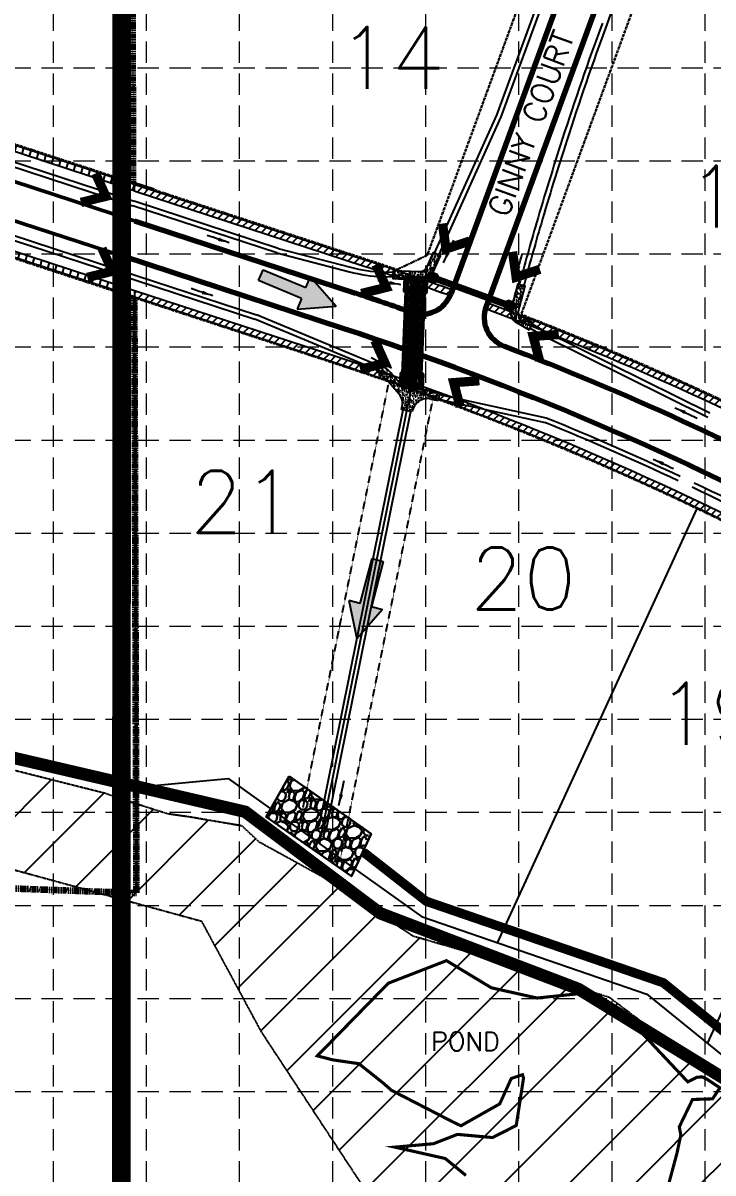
# Model space of a CAD drawing. Header units: inches. Extents: x 8856 to 12702, y 4190 to 6596.
# Drawn here: x 11300 to 11745, y 5040 to 5782 of the extents above; entities that cross this region are included whole.
import ezdxf
from ezdxf.enums import TextEntityAlignment as Align

# ---------------------------------------------------------------- set-up
doc = ezdxf.new("R2010")
doc.units = ezdxf.units.IN
doc.header["$MEASUREMENT"] = 0
for name, pattern in [('ACAD_ISO14W100', [24, 12, -3, 0, -3, 0, -3, 0, -3]), ('CENTER2', [1.125, 0.75, -0.125, 0.125, -0.125]), ('HIDDEN', [0.375, 0.25, -0.125]), ('HIDDEN2', [0.1875, 0.125, -0.0625]), ('PHANTOM2', [1.25, 0.625, -0.125, 0.125, -0.125, 0.125, -0.125])]:
    doc.linetypes.add(name, pattern=pattern)
for name, color, linetype, lineweight in [('BOUNDARY', 150, 'PHANTOM2', 90), ('P-BNDRY', 5, 'PHANTOM2', 50), ('P-CHANNEL-CL', 7, 'CENTER2', 50), ('P-EP', 7, 'Continuous', 50), ('P-EP-TEMP', 7, 'Continuous', 50), ('P-PAV', 7, 'Continuous', 70), ('P-ROCK-RIPRAP', 7, 'Continuous', 30), ('P-ROW', 150, 'PHANTOM2', 30), ('P-ST-NAMES', 7, 'Continuous', 60), ('P-STM', 7, 'Continuous', 60)]:
    doc.layers.add(name, color=color, linetype=linetype, lineweight=lineweight)
for name, color, linetype in [('E-POND', 4, 'Continuous'), ('GRID', 254, 'HIDDEN'), ('LIMITS OF DISTURBANCE', 1, 'HIDDEN'), ('P-CONC-RIRRAP', 2, 'Continuous'), ('P-DE', 7, 'HIDDEN2'), ('P-DITCH-BOT', 7, 'Continuous'), ('P-DITCH-BOTOM', 2, 'Continuous'), ('P-DITCH-FLO-ARO', 7, 'ACAD_ISO14W100'), ('P-FLD-PLN-LN', 1, 'HIDDEN'), ('P-LOT-IDEN', 2, 'Continuous'), ('P-LOT-LN', 7, 'Continuous'), ('P-SDWLK', 7, 'Continuous'), ('P-STM-CL', 7, 'CENTER2'), ('P-SW-CONC', 7, 'Continuous'), ('PHASE LINE', 7, 'Continuous'), ('SILT FENCE', 200, 'Continuous')]:
    doc.layers.add(name, color=color, linetype=linetype)
doc.styles.add('L100', font='simplex', dxfattribs={"height": 10})
doc.styles.add('L140', font='simplex', dxfattribs={"height": 14})
doc.styles.add('L60', font='simplex', dxfattribs={"height": 6})
doc.styles.add('L80', font='simplex', dxfattribs={"height": 8})
doc.styles.get("Standard").update_dxf_attribs({"font": 'ARIALBD.TTF'})
doc.dimstyles.get("Standard").update_dxf_attribs({"dimtxt": 0.18, "dimasz": 0.18, "dimexe": 0.18, "dimexo": 0.0625, "dimgap": 0.09, "dimtad": 0, "dimtih": 1, "dimtoh": 1, "dimdec": 4, "dimzin": 0, "dimdsep": 46, "dimtxsty": 'Standard', "dimcen": 0.09, "dimadec": 0, "dimazin": 0, "dimtfac": 1, "dimtdec": 4, "dimtofl": 0, "dimtmove": 0, "dimatfit": 3, "dimfxl": 0, "dimtolj": 1, "dimtzin": 0, "dimarcsym": 0})
pattern_1 = [(74.99999999999999, (0, 0), (-4.829629131445341, 1.294095225512605), [])]
pattern_2 = [(45, (0, 0), (-2.651650429449553, 2.651650429449553), [])]
pattern_3 = [(49.99999999999999, (0, 0), (3.586300913003767, -0.3137606749129755), [0.375, -4.125]), (355, (0, 0), (-0.693756668065, 3.760960668500059), [0.3, -3.3]), (100.4514, (0.2988583999995171, -0.02614670000002661), (2.892546908570108, 3.447197710304768), [0.31870095, -3.50571056]), (46.18420000000001, (0, 1), (5.336205243128222, -0.8275950716450904), [0.5625, -6.1875]), (96.6356, (0.444683724999777, 0.9310334649999277), (4.673313527743517, 4.870589354502209), [0.4780514399999999, -5.258564999999999]), (351.1842, (0, 1), (4.673309725668136, 4.870593004626623), [0.45, -4.95]), (21, (0.5, 0.75), (2.984535260592308, -2.013094453326694), [0.375, -4.125]), (326.0000000000001, (0.5, 0.75), (1.216576659607909, 3.625750225234265), [0.3, -3.3]), (71.4514, (0.7487111650007137, 0.5822419699998136), (4.20111314290745, 1.612652483549762), [0.31870095, -3.50571056]), (37.50000000000001, (0, 0), (0.06079927658645334, 1.664469269156557), [0, -3.26, 0, -3.35, 0, -3.3125]), (7.499999999999999, (0, 0), (1.315347687210743, 1.972058559411801), [0, -1.91, 0, -3.185, 0, -1.2625]), (327.5, (-1.114999999999782, 0), (2.669112180862045, -0.112774358671899), [0, -1.25, 0, -3.9, 0, -5.175]), (317.5, (-1.614999999999782, 0), (2.915930846711931, 0.5005249116615882), [0, -1.625, 0, -2.59, 0, -3.675])]

# ---------------------------------------------------------------- blocks, each defined once
blk = doc.blocks.new('A$C31D03AC2')
at = {"layer": 'P-ROCK-RIPRAP'}
h = blk.add_hatch(dxfattribs=at)
h.set_pattern_fill('GRAVEL', color=1, scale=15, angle=-8.125065180918824, style=0)
h.set_pattern_definition([(219.8877348190812, (-11124.7978900773, -4545.732521714041), (-137.8755410879199, -116.6847643824726), [2.01804, -199.78632]), (176.8446348190811, (-11126.34634015929, -4547.026663261001), (180.3131581730319, -10.59088079589457), [3.46302, -342.838875]), (124.3853348190812, (-11129.80410909061, -4546.836048419991), (125.1739687593332, -184.543975012182), [2.44182, -241.74048]), (259.1486348190812, (-11136.12539005485, -4549.72159983543), (57.2496675425588, 294.8685748414173), [3.15357, -312.20337]), (284.7086348190812, (-11136.71908746397, -4552.818779744057), (-48.80712059231484, 188.7931881460392), [3.092324999999999, -306.1405949999999]), (349.1486348190812, (-11135.93393597993, -4555.80977241324), (-294.8685748414173, 57.24966754255883), [3.15357, -312.20337]), (29.56913481908119, (-11132.8367560713, -4556.40346982236), (-214.2428123123346, -120.9339372038393), [4.170434999999999, -412.8727349999999]), (64.13023481908118, (-11129.20947919936, -4554.345470188173), (150.5864806664013, 311.847251763306), [3.93732, -389.794815]), (113.3045348190811, (-11127.49152117675, -4550.802714166014), (-91.23537036215626, 210.0026376058582), [3.16425, -313.261095]), (167.1113348190812, (-11128.74335567471, -4547.896615339459), (161.2237344263291, -38.16946857927616), [3.612479999999997, -177.0114449999998]), (214.2723348190812, (-11132.26481830006, -4547.090823196088), (-201.5134019647262, -137.9034057969356), [4.67172, -462.500625]), (130.6890348190811, (-11121.44565564793, -4551.968908835652), (-91.2259621995145, 103.9366434383936), [1.594515, -157.85766]), (163.3441348190812, (-11122.48520891522, -4550.759847627744), (188.8025030117496, -57.25916469629428), [3.033554999999997, -300.3226649999996]), (216.8749348190811, (-11125.3914942382, -4549.890361790348), (-2.120015516422902, -14.84943343909714), [2.121315, -19.09188]), (195.0735348190811, (-11126.17655247403, -4547.960029288846), (78.48717275069882, 19.09880363639721), [1.14237, -113.094225]), (283.6763348190811, (-11127.27961293892, -4548.257111113939), (-8.489382354996234, 46.66830525657139), [1.615545, -79.16193]), (22.83873481908119, (-11126.8976372712, -4549.826854592749), (48.78829214989347, 23.33885417869453), [2.623934999999996, -84.84034499999987]), (153.4400348190812, (-11124.47942160718, -4548.808408225851), (27.57885266617621, -19.08943577484274), [1.897365, -45.536805]), (8.26443481908119, (-11135.89228166842, -4547.027502494914), (154.8543502105967, 23.34802501230025), [2.658, -263.142675]), (62.22113481908118, (-11133.26187802193, -4546.645433578982), (-82.71781279378135, -154.8636996301554), [2.229915, -220.76112]), (285.0735348190811, (-11124.0554186351, -4545.838522457059), (-19.09880363639721, 78.48717275069882), [2.284725, -111.95187]), (335.4854348190811, (-11123.46125498491, -4548.044643386837), (-142.134291958866, 65.7483315413628), [2.657999999999997, -263.1426749999997]), (331.3189348190812, (-11137.20669088186, -4556.234148378167), (-70.00715037705884, 40.29887644945103), [2.5632, -125.59686]), (286.6500348190812, (-11134.95798315845, -4557.464316486466), (-50.92685751593508, 173.9438258388991), [2.147669999999997, -212.6196449999998]), (58.67633481908118, (-11126.02693920704, -4560.709151449621), (40.29895109828285, 70.00710768999036), [2.284725, -111.95187]), (9.22893481908118, (-11124.83917139595, -4558.757432303089), (-201.5226527401287, -31.83743627197564), [2.514465, -248.9313599999999]), (61.31893481908119, (-11133.30315934058, -4559.670344168031), (-40.29887644945107, -70.00715037705882), [1.2816, -126.87846]), (93.18483481908109, (-11126.91790493768, -4560.581950557997), (-6.369332646622295, 61.51773638656169), [0.7648499999999996, -75.72043499999994]), (157.8387348190812, (-11126.9603984831, -4559.818278967196), (42.4282838975431, -21.20944573554691), [3.092324999999999, -58.75424999999998]), (177.8839348190812, (-11129.82428350887, -4558.65180455292), (150.6142981541042, -6.350729366830224), [2.86575, -283.708845]), (295.5650348190812, (-11127.08843860864, -4551.163303188705), (-10.60941987738518, 31.81886881062979), [2.163329999999999, -51.91993499999999]), (345.0321348190811, (-11126.15488608437, -4553.114835838811), (248.2002342484944, -65.7392277339045), [3.77691, -373.9134449999999]), (52.82033481908118, (-11122.50612931919, -4554.090322419226), (-74.23782061772063, -95.4659481191298), [1.54434, -152.89011]), (81.87493481908118, (-11121.57285653956, -4552.859874566289), (-12.72941398357042, 16.96944370434346), [0.8999999999999999, -14.1]), (112.1313348190811, (-11130.05767163994, -4558.163921390395), (44.557530218614, -112.4260869772305), [2.08386, -206.3028]), (39.88773481908117, (-11130.84272987577, -4556.233588888892), (137.8755410879199, 116.6847643824726), [4.03608, -197.76828]), (351.8749348190811, (-11127.74582971178, -4553.64530579497), (16.96944370434346, 12.72941398357042), [3.9, -11.1]), (317.1797348190811, (-11123.88497821235, -4554.19650965867), (-133.6540809136393, 125.1462661880923), [2.37171, -234.79911]), (245.9295348190812, (-11122.14535380007, -4555.808560186478), (-23.32948691012196, -57.27770263084665), [2.184029999999999, -107.01762]), (199.5209348190811, (-11123.03613303429, -4557.802679630216), (-303.339250730092, -108.2141295172239), [3.555975, -352.0421099999999]), (167.3010348190812, (-11126.38771472616, -4558.99091368237), (-190.9225794232858, 42.4095460128232), [3.761984999999997, -372.4361099999996])])
h.paths.add_polyline_path([(2.770806531771086e-06, 67.02904413874421), (5.525557455324815, 3.956747055011874), (35.98709904271527, -2.200393282691948e-06), (30.13678701402569, 66.77928773041185)])
at = {"layer": 'P-ROCK-RIPRAP', "color": 1, "flags": 128}
blk.add_lwpolyline([(2.770806531771086e-06, 67.02904413874421), (5.922526947580991, 2.715415835408749), (35.98709904271527, -2.200393282691948e-06), (30.13678701402569, 66.77928773041185)], close=True, dxfattribs=at)
blk = doc.blocks.new('TF')
for p, q in [((0.1612460134014668, 0.02011902808567356), (0.1612460134014668, 0.06011902808575087)), ((0.1612460134014668, 0.06011902808575087), (0.2812460134014714, 0.0001190280856917525)), ((0.001246013401441814, -0.01988097191429006), (0.001246013401441814, 0.02011902808567356)), ((0.001246013401441814, 0.02011902808567356), (0.1612460134014668, 0.02011902808567356)), ((0.1612460134014668, -0.05988097191425368), (0.2812460134014714, 0.0001190280856917525)), ((0.1612460134014668, -0.01988097191429006), (0.001246013401441814, -0.01988097191429006)), ((0.1612460134014668, -0.01988097191429006), (0.1612460134014668, -0.05988097191425368))]:
    blk.add_line(p, q)
for points in [[(0.1612460134014668, -0.05988097191425368), (0.1612460134014668, 0.06011902808575087), (0.2812460134014714, 0.0001190280856917525), (0.1612460134014668, 0.06011902808575087)], [(0.001246013401441814, 0.02011902808567356), (0.001246013401441814, -0.01988097191429006), (0.1612460134014668, 0.02011902808567356), (0.1612460134014668, -0.01988097191429006)]]:
    blk.add_solid(points)
blk = doc.blocks.new('arrow')
at = {"xscale": 192.0000000000001, "yscale": 192, "zscale": 192, "rotation": 89.54514789520785}
blk.add_blockref('TF', (-0.4058247577286238, -53.99771442406018), dxfattribs=at)

msp = doc.modelspace()

# ---------------------------------------------------------------- hatches: boundary and pattern name
at = {"layer": 'P-CONC-RIRRAP'}
h = msp.add_hatch(dxfattribs=at)
h.set_pattern_fill('AR-CONC', color=1, scale=0.5, style=0)
h.set_pattern_definition(pattern_3)
edge = h.paths.add_edge_path()
edge.add_line((11566.99258163006, 5619.460716327075), (11564.08581580079, 5620.526478106944))
edge.add_line((11564.08581580079, 5620.526478106944), (11569.03591162748, 5631.563739306194))
edge.add_line((11569.03591162748, 5631.563739306194), (11564.42625479585, 5633.63414219412))
edge.add_line((11564.42625479585, 5633.63414219412), (11560.12971654336, 5624.068097332302))
edge.add_arc((11555.56865029067, 5626.116676019722), 5.000000000001608, 267.64778263178846, 335.8130208728016, ccw=False)
edge.add_line((11555.36343825796, 5621.120888992473), (11538.50393754671, 5621.813427003519))
edge.add_line((11538.50393754671, 5621.813427003519), (11538.298725514, 5616.817639976269))
edge.add_line((11538.298725514, 5616.817639976269), (11545.71728096485, 5616.512907841862))
edge.add_line((11545.71728096485, 5616.512907841862), (11545.38894171252, 5608.519648598267))
edge.add_line((11545.38894171252, 5608.519648598267), (11546.38809911797, 5608.478606191726))
edge.add_line((11546.38809911797, 5608.478606191726), (11546.75748077684, 5617.47102284077))
edge.add_line((11546.75748077684, 5617.47102284077), (11559.74652704768, 5616.93747155572))
edge.add_line((11559.74652704768, 5616.93747155572), (11559.37714538881, 5607.945054906682))
edge.add_line((11559.37714538881, 5607.945054906682), (11560.37630279426, 5607.904012500141))
edge.add_line((11560.37630279426, 5607.904012500141), (11560.70508219834, 5615.907987023642))
edge.add_line((11560.70508219834, 5615.907987023642), (11565.09926304965, 5614.296866527448))
edge.add_line((11565.09926304965, 5614.296866527448), (11565.44350279155, 5615.235748309199))
edge.add_line((11565.44350279155, 5615.235748309199), (11561.21853477367, 5616.78482714771))
edge.add_line((11561.21853477367, 5616.78482714771), (11562.42337387029, 5620.070913383835))
edge.add_line((11562.42337387029, 5620.070913383835), (11566.64834188817, 5618.521834545325))
edge.add_line((11566.64834188817, 5618.521834545325), (11566.99258163006, 5619.460716327075))
h = msp.add_hatch(dxfattribs=at)
h.set_pattern_fill('AR-CONC', color=1, scale=0.5, style=0)
h.set_pattern_definition(pattern_3)
edge = h.paths.add_edge_path()
edge.add_line((11617.97091061107, 5588.61514898071), (11626.13930254086, 5583.932456981627))
edge.add_line((11626.13930254086, 5583.932456981627), (11628.62601552301, 5588.270228131012))
edge.add_line((11628.62601552301, 5588.270228131012), (11620.50217988124, 5592.927377357997))
edge.add_arc((11621.74553637231, 5595.096262932691), 2.500000000001374, 165.3449627212802, 240.17565722035891, ccw=False)
edge.add_arc((13576.04920122736, 5084.033144502274), 2022.521862625675, 164.8706738247983, 165.3449627212484, ccw=False)
edge.add_line((11623.62962863337, 5611.908600789771), (11618.80293279222, 5613.213593991683))
edge.add_arc((13576.04920122736, 5084.033144502449), 2027.521862625627, 164.8706738248029, 165.2109912026755)
edge.add_line((11615.69432526725, 5601.578952836659), (11612.65641200931, 5602.692799644775))
edge.add_line((11612.65641200931, 5602.692799644775), (11612.31217226742, 5601.753917863025))
edge.add_line((11612.31217226742, 5601.753917863025), (11616.53714028529, 5600.204839024515))
edge.add_line((11616.53714028529, 5600.204839024515), (11615.33230118867, 5596.918752788389))
edge.add_line((11615.33230118867, 5596.918752788389), (11611.10733317079, 5598.467831626899))
edge.add_line((11611.10733317079, 5598.467831626899), (11610.7630934289, 5597.528949845148))
edge.add_line((11610.7630934289, 5597.528949845148), (11614.28448012937, 5596.237838149907))
edge.add_arc((11621.70098008429, 5595.121805704784), 7.499999999999584, 171.4423581345324, 240.1756572202916)
h = msp.add_hatch(dxfattribs=at)
h.set_pattern_fill('AR-CONC', color=1, scale=0.5, style=0)
h.set_pattern_definition([(49.99999999999999, (-0.07254765532525198, -1.766137348560733), (3.586300913003767, -0.3137606749129755), [0.375, -4.125]), (355, (-0.07254765532525198, -1.766137348560733), (-0.693756668065, 3.760960668500059), [0.3, -3.3]), (100.4514, (0.2263107446742652, -1.792284048560759), (2.892546908570108, 3.447197710304768), [0.3187009499999999, -3.505710559999998]), (46.18420000000001, (-0.07254765532525198, -0.7661373485607328), (5.336205243128222, -0.8275950716450904), [0.5625, -6.1875]), (96.6356, (0.3721360696745251, -0.8351038835608051), (4.673313527743517, 4.870589354502209), [0.4780514399999998, -5.258564999999996]), (351.1842, (-0.07254765532525198, -0.7661373485607328), (4.673309725668136, 4.870593004626623), [0.45, -4.95]), (21, (0.427452344674748, -1.016137348560733), (2.984535260592308, -2.013094453326694), [0.375, -4.125]), (326.0000000000001, (0.427452344674748, -1.016137348560733), (1.216576659607909, 3.625750225234265), [0.3, -3.3]), (71.4514, (0.6761635096754617, -1.183895378560919), (4.20111314290745, 1.612652483549762), [0.31870095, -3.50571056]), (37.50000000000001, (-0.07254765532525198, -1.766137348560733), (0.06079927658645334, 1.664469269156557), [0, -3.26, 0, -3.35, 0, -3.3125]), (7.499999999999999, (-0.07254765532525198, -1.766137348560733), (1.315347687210743, 1.972058559411801), [0, -1.91, 0, -3.185, 0, -1.2625]), (327.5, (-1.187547655325034, -1.766137348560733), (2.669112180862045, -0.112774358671899), [0, -1.25, 0, -3.9, 0, -5.175]), (317.5, (-1.687547655325034, -1.766137348560733), (2.915930846711931, 0.5005249116615882), [0, -1.625, 0, -2.59, 0, -3.675])])
edge = h.paths.add_edge_path()
edge.add_arc((11542.06341548268, 5551.926374584995), 0.9999999999987272, 220.9734547560584, 357.6477826318809)
edge.add_line((11543.06257288813, 5551.885332178455), (11543.22529443322, 5555.84670897129))
edge.add_line((11543.22529443322, 5555.84670897129), (11544.22445183867, 5555.805666564749))
edge.add_line((11544.22445183867, 5555.805666564749), (11543.8550701798, 5546.813249915705))
edge.add_line((11543.8550701798, 5546.813249915705), (11556.84411645064, 5546.279698630662))
edge.add_line((11556.84411645064, 5546.279698630662), (11557.21349810951, 5555.272115279698))
edge.add_line((11557.21349810951, 5555.272115279698), (11558.21265551496, 5555.231072873157))
edge.add_line((11558.21265551496, 5555.231072873157), (11557.82361949505, 5545.760180373346))
edge.add_line((11557.82361949505, 5545.760180373346), (11568.79781556489, 5543.060513550133))
edge.add_line((11568.79781556489, 5543.060513550133), (11567.60341854243, 5538.205267340851))
edge.add_line((11567.60341854243, 5538.205267340851), (11563.4643099073, 5539.223493567977))
edge.add_arc((11561.07551586238, 5529.513001149415), 10.0000000000002, 76.17958864582619, 170.9913212425567)
edge.add_line((11551.19886952555, 5531.078841861962), (11544.32828228567, 5532.463079156777))
edge.add_line((11544.32828228567, 5532.463079156777), (11544.61724363193, 5533.897323231729))
edge.add_arc((11534.81422345288, 5535.872366362674), 9.999999999999268, 348.6089441369238, 400.9734547560744)
edge.add_line((11542.364357979, 5542.429459364714), (11536.6641000635, 5548.992995078221))
edge.add_arc((11519.67629737972, 5534.239535823652), 22.49999999998757, 40.97345475603181, 67.39712224523332)
edge.add_line((11528.32398544081, 5555.011331393544), (11530.24569389885, 5559.627285964646))
edge.add_arc((11519.6762973797, 5534.239535823675), 27.49999999998702, 40.973454755974274, 67.3971222451695, ccw=False)
edge.add_line((11540.43916732657, 5552.27154157924), (11541.30840203007, 5551.270665284792))
h = msp.add_hatch(dxfattribs=at)
h.set_pattern_fill('ANSI31', color=5, scale=240, style=0)
h.set_pattern_definition([(45, (0, 0), (-21.21320343559642, 21.21320343559643), [])])
edge = h.paths.add_edge_path()
edge.add_line((11057.82173551795, 5334.012931408792), (11046.68292323122, 5362.622461251925))
edge.add_line((11046.68292323122, 5362.622461251925), (11352.83713837599, 5285.244290198205))
edge.add_line((11352.83713837599, 5285.244290198205), (11364.72397070407, 5281.04799212986))
edge.add_line((11364.72397070407, 5281.04799212986), (11393.39223681386, 5271.956019339086))
edge.add_line((11393.39223681386, 5271.956019339086), (11408.07597034539, 5269.857870304914))
edge.add_line((11408.07597034539, 5269.857870304914), (11440.93958383351, 5264.262809392441))
edge.add_line((11440.93958383351, 5264.262809392441), (11451.94166882693, 5253.93558681964))
edge.add_line((11451.94166882693, 5253.93558681964), (11492.2121660132, 5231.821329630424))
edge.add_line((11492.2121660132, 5231.821329630424), (11551.43349425843, 5193.121381933283))
edge.add_line((11551.43349425843, 5193.121381933283), (11581.43896570138, 5184.43363837809))
edge.add_line((11581.43896570138, 5184.43363837809), (11677.77231486288, 5153.631637633679))
edge.add_line((11677.77231486288, 5153.631637633679), (11745.6794395701, 5102.294968137003))
edge.add_line((11745.6794395701, 5102.294968137003), (11822.21550219471, 5059.034406732104))
edge.add_line((11822.21550219471, 5059.034406732104), (11862.01826994459, 5031.913231566085))
edge.add_line((11862.01826994459, 5031.913231566085), (12005.14241907148, 4962.463021158195))
edge.add_line((12005.14241907148, 4962.463021158195), (12061.60097701465, 4926.526784644257))
edge.add_line((12061.60097701465, 4926.526784644257), (12062.24254942392, 4898.932885003355))
edge.add_line((12062.24254942392, 4898.932885003355), (12064.16727550541, 4854.012589360932))
edge.add_line((12064.16727550541, 4854.012589360932), (12061.94219749176, 4810.013676997589))
edge.add_line((12061.94219749176, 4810.013676997589), (12064.26489608093, 4755.998900607586))
edge.add_line((12064.26489608093, 4755.998900607586), (12069.38820556167, 4694.762639013228))
edge.add_line((12069.38820556167, 4694.762639013228), (12077.34870921661, 4649.365511469028))
edge.add_line((12077.34870921661, 4649.365511469028), (12085.22199236357, 4614.81333203135))
edge.add_line((12085.22199236357, 4614.81333203135), (12096.86071763067, 4580.603264509238))
edge.add_line((12096.86071763067, 4580.603264509238), (12095.49147669895, 4563.840315023555))
edge.add_line((12095.49147669895, 4563.840315023555), (12106.78788188048, 4546.393178560331))
edge.add_line((12106.78788188048, 4546.393178560331), (12082.81546153145, 4547.905785824567))
edge.add_line((12074.4487779303, 4545.436392431575), (12055.77736749364, 4545.544346804616))
edge.add_line((12055.77736749364, 4545.544346804616), (12068.13084008322, 4562.115827324569))
edge.add_line((12068.13084008322, 4562.115827324569), (12060.22351013701, 4585.160982524893))
edge.add_line((12060.22351013701, 4585.160982524893), (12043.38077933214, 4603.567050494763))
edge.add_line((12043.38077933214, 4603.567050494763), (12015.17518022429, 4665.495543034835))
edge.add_line((12015.17518022429, 4665.495543034835), (12011.16413426072, 4721.089352986354))
edge.add_line((12011.16413426072, 4721.089352986354), (12013.25931791206, 4731.164044206446))
edge.add_line((12013.25931791206, 4731.164044206446), (12016.91072365925, 4739.919754291141))
edge.add_line((12016.91072365925, 4739.919754291141), (12024.74908979386, 4745.118570368828))
edge.add_line((12024.74908979386, 4745.118570368828), (12026.16232233199, 4759.67973679642))
edge.add_line((12026.16232233199, 4759.67973679642), (12026.13713608314, 4769.435171959654))
edge.add_line((12026.13713608314, 4769.435171959654), (12025.34322001701, 4779.650211069368))
edge.add_line((12025.34322001701, 4779.650211069368), (12023.05149298409, 4796.652003039292))
edge.add_line((12023.05149298409, 4796.652003039292), (12020.86933762225, 4805.973517242572))
edge.add_line((12020.86933762225, 4805.973517242572), (12012.994221104, 4830.787676104525))
edge.add_line((12012.994221104, 4830.787676104525), (12011.40979778509, 4834.077160052754))
edge.add_line((12011.40979778509, 4834.077160052754), (12008.87175798284, 4836.05208826524))
edge.add_line((12008.87175798284, 4836.05208826524), (11987.71436976399, 4841.058315144453))
edge.add_line((11987.71436976399, 4841.058315144453), (11980.81465257309, 4841.138550210848))
edge.add_line((11980.81465257309, 4841.138550210848), (11947.32836092623, 4835.985143383386))
edge.add_line((11947.32836092623, 4835.985143383386), (11910.61630100341, 4824.086245744394))
edge.add_line((11910.61630100341, 4824.086245744394), (11834.46232564646, 4839.112223991941))
edge.add_line((11834.46232564646, 4839.112223991941), (11704.81592019529, 4922.106578820197))
edge.add_line((11704.81592019529, 4922.106578820197), (11672.29792609247, 4938.194815005401))
edge.add_line((11672.29792609247, 4938.194815005401), (11659.12976278254, 4945.492784954647))
edge.add_line((11659.12976278254, 4945.492784954647), (11674.67053106143, 4977.071719575912))
edge.add_line((11674.67053106143, 4977.071719575912), (11705.14651822797, 4988.417799231793))
edge.add_line((11705.14651822797, 4988.417799231793), (11715.8297096272, 4995.946173545828))
edge.add_line((11715.8297096272, 4995.946173545828), (11727.76827454267, 5001.169973726644))
edge.add_line((11727.76827454267, 5001.169973726644), (11737.70592712974, 5006.420589040447))
edge.add_line((11737.70592712974, 5006.420589040447), (11743.43338738229, 5011.729626182632))
edge.add_line((11743.43338738229, 5011.729626182632), (11743.4348650362, 5016.374571265676))
edge.add_line((11743.4348650362, 5016.374571265676), (11716.29889965343, 5020.399449531365))
edge.add_line((11716.29889965343, 5020.399449531365), (11706.32657283287, 5011.763144724753))
edge.add_line((11706.32657283287, 5011.763144724753), (11674.29653346333, 5002.363396023906))
edge.add_line((11674.29653346333, 5002.363396023906), (11621.14051363187, 4994.194253478499))
edge.add_line((11621.14051363187, 4994.194253478499), (11604.19414088607, 4999.291247338669))
edge.add_line((11604.19414088607, 4999.291247338669), (11524.13778936393, 5024.157415217027))
edge.add_line((11524.13778936393, 5024.157415217027), (11453.95686640937, 5130.889000908524))
edge.add_line((11453.95686640937, 5130.889000908524), (11415.39812441286, 5202.346791376416))
edge.add_line((11415.39812441286, 5202.346791376416), (11272.53776068277, 5241.495401102795))
edge.add_line((11272.53776068277, 5241.495401102795), (11162.94625181232, 5284.558874185801))
edge.add_line((11162.94625181232, 5284.558874185801), (11057.36962727578, 5334.135278466681))
at = {"layer": 'P-SDWLK'}
h = msp.add_hatch(dxfattribs=at)
h.set_pattern_fill('ANSI31', color=256, scale=30, style=0)
h.set_pattern_definition(pattern_2)
h.paths.add_polyline_path([(11371.74035770947, 5677.748534371837), (11371.7544950342, 5673.534630318072), (11520.02080897421, 5624.951005046885, -0.007211737539186727), (11575.41071423055, 5605.912001298962), (11576.82650159229, 5609.653626348858, 0.007219720603628556), (11521.26635696394, 5628.752137799798)])
h = msp.add_hatch(dxfattribs=at)
h.set_pattern_fill('ANSI31', color=256, scale=30, style=0)
h.set_pattern_definition(pattern_2)
h.paths.add_polyline_path([(11817.24029068761, 5431.769944046371, 0.04373799790235598), (11501.02620213073, 5566.983730564969), (11371.97008923628, 5609.272593498174), (11371.984226561, 5605.058689444408), (11499.780654141, 5563.182597812056, -0.04373799790235262), (11815.35252063427, 5428.243426752254), (12000.57217194032, 5329.094016198116, -0.2756680150240211), (12219.97771933928, 4964.170995040285), (12221.40891465888, 4537.575449169381), (12225.40516196121, 4538.700723378593), (12223.97769682845, 4964.1844146578, 0.2756680150240244), (12002.45994199364, 5332.620533492245)])
h = msp.add_hatch(dxfattribs=at)
h.set_pattern_fill('ANSI31', color=256, scale=30, style=0)
h.set_pattern_definition(pattern_2)
h.paths.add_polyline_path([(11599.53317113537, 5601.327084018277), (11598.02131768821, 5597.621853966719, -0.03354599194900872), (11846.0287840007, 5485.549332781851), (12031.24843530676, 5386.399922227711, -0.01198174719240111), (12051.28229437387, 5375.049886032365), (12053.38311625673, 5379.08812260034), (11847.91655405405, 5489.075850075964, 0.03353119950942678)])
at = {"layer": 'P-SW-CONC'}
h = msp.add_hatch(dxfattribs=at)
h.set_pattern_fill('ANSI31', color=256, scale=40, angle=30, style=0)
h.set_pattern_definition(pattern_1)
edge = h.paths.add_edge_path()
edge.add_arc((10482.67589219922, 5689.596688543947), 469.5000000000031, 40.298187974654184, 60.025026042617014, ccw=False)
edge.add_line((10840.75827655199, 5993.253165531085), (10931.08508404142, 5886.736621185612))
edge.add_arc((11282.30326933312, 6184.572207240065), 460.4999999999902, 220.2981879746517, 227.5662998379139)
edge.add_line((10971.58705827014, 5844.69622076462), (11115.85348311495, 5712.807182718042))
edge.add_arc((11257.88554050638, 5868.168518555351), 210.4999999999908, 227.5662998379148, 251.8571627131473)
edge.add_line((11192.33857754652, 5668.133907433337), (11371.97008923628, 5609.272593498171))
edge.add_line((11371.97008923628, 5609.272593498171), (11371.98422656101, 5605.058689444406))
edge.add_line((11371.98422656101, 5605.058689444406), (11191.09302955679, 5664.332774680423))
edge.add_arc((11257.88554050639, 5868.168518555358), 214.4999999999993, 227.5662998379153, 251.8571627131475, ccw=False)
edge.add_line((11113.1545366562, 5709.854948307831), (10968.88811181139, 5841.74398635441))
edge.add_arc((11282.30326933312, 6184.572207240077), 464.499999999998, 220.2981879746527, 227.5662998379149, ccw=False)
edge.add_line((10928.03432890317, 5884.149558548874), (10837.70752141373, 5990.666102894347))
edge.add_arc((10482.67589219922, 5689.596688543945), 465.5000000000017, 40.29818797465474, 60.86463631548358)
edge.add_line((10709.31601435335, 6096.197850654883), (10717.24827275026, 6096.29811254271))
h = msp.add_hatch(dxfattribs=at)
h.set_pattern_fill('ANSI31', color=256, scale=40, angle=30, style=0)
h.set_pattern_definition(pattern_1)
edge = h.paths.add_edge_path()
edge.add_arc((10482.67589219923, 5689.596688543967), 534.4999999999792, 40.2981879746531, 43.90876432055933, ccw=False)
edge.add_line((10890.33304754864, 6035.292933378076), (10980.65985503808, 5928.776389032605))
edge.add_arc((11282.30326933311, 6184.572207240102), 395.5000000000071, 220.2981879746564, 227.5662998379185)
edge.add_line((11015.44493822474, 5892.670029930539), (11159.71136306955, 5760.780991883959))
edge.add_arc((11257.88554050638, 5868.168518555361), 145.4999999999976, 227.5662998379175, 251.857162713149)
edge.add_line((11212.57873237973, 5729.902314668167), (11371.74035770948, 5677.74853437184))
edge.add_line((11371.74035770948, 5677.74853437184), (11371.7544950342, 5673.534630318074))
edge.add_line((11371.7544950342, 5673.534630318074), (11211.33318439, 5726.101181915254))
edge.add_arc((11257.88554050638, 5868.16851855536), 149.5000000000003, 227.5662998379158, 251.85716271314692, ccw=False)
edge.add_line((11157.0124166108, 5757.828757473749), (11012.74599176599, 5889.717795520329))
edge.add_arc((11282.30326933311, 6184.572207240095), 399.5000000000041, 220.2981879746553, 227.5662998379175, ccw=False)
edge.add_line((10977.60909989982, 5926.189326395867), (10887.28229241039, 6032.705870741338))
edge.add_arc((10482.67589219923, 5689.596688543961), 530.4999999999854, 40.29818797465335, 43.91519135542897)
edge.add_arc((10879.49109946881, 6043.943540201439), 19.99999999966395, 131.8244567686085, 137.1401189929272, ccw=False)
edge.add_line((10866.15408713311, 6058.847368633897), (10867.75376403371, 6060.27887401207))

# ---------------------------------------------------------------- linework, layer by layer
at = {"layer": 'BOUNDARY', "color": 7}
for p, q in [((11371.13010510585, 5677.843623619134), (11369.08374020413, 6469.604949321622)), ((11373.27327769552, 5220.831977090237), (11371.95177831741, 5604.489668876293)), ((11268.03402325664, 5224.691436268473), (11373.27327769552, 5220.831977090237))]:
    msp.add_line(p, q, dxfattribs=at)
at = {"layer": 'E-POND', "color": 5, "ltscale": 2, "const_width": 2}
msp.add_lwpolyline([(11713.95871699434, 5025.064830291425), (11721.47449122022, 5053.038163154142), (11723.94109622303, 5064.692760287131), (11722.98068955569, 5069.99323178351), (11731.49412312324, 5087.640341134669), (11744.41044721454, 5088.036345347409), (11749.1502631595, 5095.178023114425), (11740.98410941951, 5100.611176192966), (11737.67253155879, 5102.224128009475), (11734.33747392635, 5101.963112061022), (11728.42843013573, 5099.019676761257), (11691.13235872431, 5138.746922235088), (11660.75612589943, 5156.118361505637), (11631.36860745198, 5153.048558743305), (11601.84645496656, 5159.661822529804), (11572.97068019466, 5177.155893680628), (11535.44984152043, 5162.582361315099), (11489.73585914573, 5115.76943232567), (11499.68832883399, 5113.188179281259), (11516.49069668682, 5110.730108822934), (11532.22789200812, 5098.204323806642), (11537.52052216252, 5093.558628301103), (11577.25438125183, 5073.086017990725), (11582.2994498463, 5070.701316477709), (11607.28252891281, 5084.82196855182), (11614.69296769177, 5101.182785517799), (11621.9612574603, 5103.596070771181), (11622.59993250969, 5101.412556702652), (11617.92662242374, 5070.89867454499), (11602.65565560442, 5063.105349416984), (11580.02200542274, 5065.14585348775), (11564.53691678755, 5059.11544441017), (11539.66143608461, 5056.934603715073), (11572.15695349665, 5049.586856317394), (11585.48897042607, 5038.666100135628)], dxfattribs=at)
at = {"layer": 'GRID', "color": 252, "linetype": 'HIDDEN', "lineweight": 0, "ltscale": 55}
for p, q in [((11319.44828736399, 6532.807685084591), (11319.44828736399, 4432.542686505172)), ((11379.44828736399, 6532.807685084591), (11379.44828736399, 4432.542686505172)), ((11439.44828736398, 6532.807685084591), (11439.44828736398, 4432.542686505172)), ((11499.44828736398, 6532.807685084591), (11499.44828736398, 4432.542686505172)), ((11559.44828736398, 6532.807685084591), (11559.44828736398, 4432.542686505172)), ((11619.44828736398, 6532.807685084591), (11619.44828736398, 4432.542686505172)), ((11679.44828736397, 6532.807685084591), (11679.44828736397, 4432.542686505172)), ((11739.44828736397, 6532.807685084591), (11739.44828736397, 4432.542686505172)), ((8919.448287364128, 5752.807685084636), (12639.44828736392, 5752.807685084636)), ((8919.448287364128, 5692.807685084639), (12639.44828736392, 5692.807685084639)), ((8919.448287364128, 5632.807685084642), (12639.44828736392, 5632.807685084642)), ((8919.448287364128, 5572.807685084646), (12639.44828736392, 5572.807685084646)), ((8919.448287364128, 5512.807685084649), (12639.44828736392, 5512.807685084649)), ((8919.448287364128, 5452.807685084652), (12639.44828736392, 5452.807685084652)), ((8919.448287364128, 5392.807685084656), (12639.44828736392, 5392.807685084656)), ((8919.448287364128, 5332.807685084659), (12639.44828736392, 5332.807685084659)), ((8919.448287364128, 5272.807685084663), (12639.44828736392, 5272.807685084663)), ((8919.448287364128, 5212.807685084666), (12639.44828736392, 5212.807685084666)), ((8919.448287364128, 5152.807685084669), (12639.44828736392, 5152.807685084669)), ((8919.448287364128, 5092.807685084673), (12639.44828736392, 5092.807685084673))]:
    msp.add_line(p, q, dxfattribs=at)
at = {"layer": 'LIMITS OF DISTURBANCE', "ltscale": 200, "const_width": 8}
msp.add_lwpolyline([(10718.44004284994, 5356.691239290696), (11061.65703384146, 5362.070334629308), (11443.29541485606, 5273.110217357109), (11530.30430535038, 5207.669547994883), (11658.00222982396, 5158.898514817658), (11770.2462507892, 5089.806225494423), (11896.17531129773, 5009.46765649151), (12028.23704835648, 4954.33337116761), (12066.63140273845, 4917.242144926206), (12076.70403134881, 4680.030797599908), (12089.48329809373, 4596.592804465665), (12116.23995188305, 4536.428298353267), (12141.02477734619, 4536.695855447635), (12519.96814634012, 4535.639447168012), (12514.31954964381, 6165.029407451224), (11374.68940151076, 6147.687506426424), (11374.53132577242, 6474.115766869763), (9473.92201158858, 6469.923670522054)], dxfattribs=at)
at = {"layer": 'P-BNDRY', "color": 7}
for p, q in [((11371.13010510585, 5677.843623619134), (11370.18569209671, 6141.146797798438)), ((11373.35693301606, 5221.159007173075), (11372.03478893233, 5604.717508532253))]:
    msp.add_line(p, q, dxfattribs=at)
at = {"layer": 'P-CONC-RIRRAP', "color": 1}
for p, q in [((11528.33285515663, 5556.624513971704), (11530.26620514793, 5561.268431571456)), ((11537.99558794168, 5555.085189803448), (11541.30840203007, 5551.270665284792)), ((11543.06257288813, 5551.885332178455), (11543.22529443322, 5555.84670897129)), ((11543.22529443322, 5555.84670897129), (11544.22445183867, 5555.805666564749)), ((11544.22445183867, 5555.805666564749), (11543.8550701798, 5546.813249915705)), ((11556.84411645064, 5546.279698630662), (11557.21349810951, 5555.272115279698)), ((11557.21349810951, 5555.272115279698), (11558.21265551496, 5555.231072873157)), ((11558.21265551496, 5555.231072873157), (11557.81203757851, 5545.478224253936)), ((11542.45681592346, 5542.322999090557), (11534.22052067865, 5551.806643302395)), ((11543.8550701798, 5546.813249915705), (11556.84411645064, 5546.279698630662)), ((11568.77391210144, 5543.066550479888), (11567.6995771077, 5538.183333884116)), ((11550.92292902224, 5531.134436401771), (11544.05605130663, 5532.517926327891))]:
    msp.add_line(p, q, dxfattribs=at)
for points in [[(11566.99258163006, 5619.460716327075), (11564.08581580079, 5620.526478106944), (11569.03591162748, 5631.563739306194), (11564.42625479585, 5633.63414219412), (11560.12971654336, 5624.068097332302, -0.3065192348878976), (11555.36343825796, 5621.120888992473), (11538.50393754671, 5621.813427003519), (11538.298725514, 5616.817639976269), (11545.71728096485, 5616.512907841862), (11545.38894171252, 5608.519648598267), (11546.38809911797, 5608.478606191726), (11546.75748077684, 5617.47102284077), (11559.74652704768, 5616.93747155572), (11559.37714538881, 5607.945054906682), (11560.37630279426, 5607.904012500141), (11560.70508219834, 5615.907987023642), (11565.09926304965, 5614.296866527448), (11565.44350279155, 5615.235748309199), (11561.21853477367, 5616.78482714771), (11562.42337387029, 5620.070913383835), (11566.64834188817, 5618.521834545325)], [(11617.97091061107, 5588.61514898071), (11626.13930254086, 5583.932456981627), (11628.62601552301, 5588.270228131012), (11620.50217988124, 5592.927377357997, -0.3386306068564272), (11619.32686989521, 5595.728759946567, -0.002069478666516414), (11623.62962863337, 5611.908600789771), (11618.80293279222, 5613.213593991683, 0.00148491577780687), (11615.69432526725, 5601.578952836659), (11612.65641200931, 5602.692799644775), (11612.31217226742, 5601.753917863025), (11616.53714028529, 5600.204839024515), (11615.33230118867, 5596.918752788389), (11611.10733317079, 5598.467831626899), (11610.7630934289, 5597.528949845148), (11614.28448012937, 5596.237838149907, 0.3092328126947842)]]:
    msp.add_lwpolyline(points, format="xyb", close=True, dxfattribs=at)
for centre, radius, start, end in [((11517.23271799485, 5537.053184047829), 27.5, 40.97345475613713, 61.70931953268454), ((11517.23271799486, 5537.053184047811), 22.5, 40.97345475599011, 60.43969007610032), ((11542.06341548268, 5551.926374584995), 0.9999999999987272, 220.9734547559901, 357.6477826318809)]:
    msp.add_arc(centre, radius, start, end, dxfattribs=at)
at = {"layer": 'P-CONC-RIRRAP', "color": 1, "ltscale": 0.06}
msp.add_arc((11535.66169484994, 5536.421615388724), 9, 348.6089441369494, 40.97345475599011, dxfattribs=at)
at = {"layer": 'P-DE'}
for p, q in [((11477.81673979169, 5261.969248653294), (11535.93121069449, 5550.417294181543)), ((11504.57367119211, 5242.880419168298), (11564.47467883754, 5540.195843572569))]:
    msp.add_line(p, q, dxfattribs=at)
at = {"layer": 'P-DITCH-BOT', "color": 5}
msp.add_line((11194.36259302985, 5674.31074815682), (11360.900250375, 5619.740003643185), dxfattribs=at)
for points in [[(10871.52181693421, 6036.346394952512, -0.007479101192439482), (10880.03674895703, 6026.561596979083), (10970.36355644647, 5920.045052633614, 0.03172375641087121), (11006.33599392648, 5882.706238796078), (11150.60241877129, 5750.8172007495, 0.1063875557872987), (11208.37500791438, 5717.073491627086), (11370.84330719458, 5663.836186666024)], [(10878.94592328626, 6032.455903221846, -0.002980069035117211), (10882.32692403924, 6028.499407269897), (10972.65162280016, 5921.985349611168, 0.03172375641087062), (11008.36020377053, 5884.920414603735), (11152.62662861535, 5753.031376557157, 0.1065993141279932), (11209.43436099857, 5719.883318483931), (11371.77746818688, 5666.687036230708)]]:
    msp.add_lwpolyline(points, format="xyb", dxfattribs=at)
msp.add_lwpolyline([(11195.29675402215, 5677.161597721505), (11361.8344113673, 5622.590853207869)], dxfattribs=at)
at = {"layer": 'P-DITCH-BOTOM', "color": 5, "ltscale": 0.06}
for p, q in [((11605.35005739916, 5722.308390394278), (11671.71795257303, 5903.32063299453)), ((11608.13040429928, 5721.176670545809), (11674.53459791828, 5902.287913768853)), ((11565.33846804639, 5633.224426456636), (11605.35005739916, 5722.308390394278)), ((11568.12369824131, 5631.973455104599), (11608.13040429928, 5721.176670545809)), ((11464.49045657078, 5636.307019585534), (11371.77228372308, 5666.675309293208)), ((11463.55629557849, 5633.456170020851), (11370.84708268645, 5663.827474458387)), ((11464.4007760258, 5636.333341777311), (11511.19752832672, 5624.167935306438)), ((11463.64597612347, 5633.429847829074), (11510.44272842439, 5621.264441358201)), ((11361.83650903532, 5622.587231467317), (11450.53354895425, 5593.526087598701)), ((11538.46289514017, 5620.81426959807), (11531.93744807541, 5621.082315503391)), ((11360.89940236557, 5619.729250900726), (11449.48837342597, 5590.711615067159)), ((11538.33976792054, 5617.81679738172), (11531.81432085578, 5618.084843287042)), ((11526.26474774755, 5558.74817053194), (11449.48837342597, 5590.711615067159)), ((11527.52613964594, 5561.472628133576), (11450.53354895425, 5593.526087598701)), ((11634.88493535066, 5580.071515943382), (11626.63664513729, 5584.800011211509)), ((11636.29854097935, 5582.719135685408), (11628.12867292658, 5587.402673901139)), ((11742.58567375974, 5530.021152118278), (11636.29854097935, 5582.719135685408)), ((11741.26935458387, 5527.325296999516), (11634.88493535066, 5580.071515943382)), ((11557.81203757851, 5545.478224253936), (11568.77391210144, 5543.066550479888)), ((11562.93141949055, 5539.232355258312), (11567.6995771077, 5538.183333884115)), ((11567.91444410645, 5539.159977203271), (11636.50436231915, 5524.06981113983)), ((11568.55904510269, 5542.089907160734), (11637.1489633154, 5526.999741097293)), ((11490.96834716616, 5263.956786250542), (11545.03635332453, 5532.320422014797)), ((11495.27059126856, 5259.994840242183), (11549.93786341406, 5531.332900449323)), ((11544.05605130663, 5532.517926327891), (11544.48441301109, 5534.644076570873))]:
    msp.add_line(p, q, dxfattribs=at)
for centre, radius, start, end in [((13576.04920119479, 5084.033144511318), 2023.521862591855, 157.457544029082, 159.8646062986267), ((13576.04920119487, 5084.033144511111), 2026.521862591995, 159.8646062986267, 162.1055180091394), ((13576.04920119485, 5084.033144511093), 2023.521862591982, 159.8646062986267, 162.1055180091394), ((13576.04920122643, 5084.033144500885), 2026.52186262517, 162.1055180091394, 163.6992159327959), ((13576.04920122635, 5084.033144500939), 2023.521862625077, 162.1055180091394, 163.6992159327959), ((13576.04920122772, 5084.033144502348), 2026.521862626001, 163.699215932846, 164.8706738248106), ((13576.04920122679, 5084.033144502517), 2023.521862625064, 163.699215932846, 164.8706738248106), ((11535.98012511983, 5719.499319940198), 101.5, 255.4277897687254, 267.6477826317269), ((11535.98012511983, 5719.499319940198), 98.5, 255.4277897687254, 267.6477826317269), ((11517.53325566423, 5537.469664363909), 26, 61.64004532619711, 67.3971222452463), ((11517.23271799485, 5537.053184047818), 23.5, 60.73712194711423, 67.3971222452463), ((11560.78274950306, 5529.465922066769), 10, 77.592275466463, 170.3951950746258), ((10887.74951068446, 3695.400991349779), 1975.999999999879, 65.02081392716588, 67.73741530278635), ((10887.74951068446, 3695.400991349779), 1978.999999999879, 65.02081392716588, 67.7438281402724), ((10887.74951068446, 3695.400991349779), 1975.999999999879, 61.84006652126213, 64.7308552194514), ((10887.74951068446, 3695.400991349781), 1978.999999999877, 61.83900741899804, 64.73107499657955)]:
    msp.add_arc(centre, radius, start, end, dxfattribs=at)
at = {"layer": 'P-EP'}
for p, q in [((11205.57252493747, 5708.520942933033), (11371.81988016105, 5654.045324069418)), ((11198.09923699905, 5685.714146415558), (11364.34659222264, 5631.238527551942))]:
    msp.add_line(p, q, dxfattribs=at)
at = {"layer": 'P-EP-TEMP'}
msp.add_line((11384.37927379845, 5674.133197202535), (11371.73859054388, 5678.275272378559), dxfattribs=at)
at = {"layer": 'P-FLD-PLN-LN', "color": 5, "flags": 128}
for points in [[(11057.82173551795, 5334.012931408792), (11046.68292323122, 5362.622461251925), (11352.83713837599, 5285.244290198205), (11364.72397070407, 5281.04799212986), (11393.39223681386, 5271.956019339086), (11408.07597034539, 5269.857870304914), (11440.93958383351, 5264.262809392441), (11451.94166882693, 5253.93558681964), (11492.2121660132, 5231.821329630424), (11551.43349425843, 5193.121381933283), (11581.43896570138, 5184.43363837809), (11677.77231486288, 5153.631637633679), (11745.6794395701, 5102.294968137003), (11822.21550219471, 5059.034406732104), (11862.01826994459, 5031.913231566085), (12005.14241907148, 4962.463021158195), (12061.60097701465, 4926.526784644257), (12062.24254942392, 4898.932885003355), (12064.16727550541, 4854.012589360932), (12061.94219749176, 4810.013676997589), (12064.26489608093, 4755.998900607586), (12069.38820556167, 4694.762639013228), (12077.34870921661, 4649.365511469028), (12085.22199236357, 4614.81333203135), (12096.86071763067, 4580.603264509238), (12095.49147669895, 4563.840315023555), (12106.78788188048, 4546.393178560331), (12082.81546153145, 4547.905785824567)], [(12074.4487779303, 4545.436392431575), (12055.77736749364, 4545.544346804616), (12068.13084008322, 4562.115827324569), (12060.22351013701, 4585.160982524893), (12043.38077933214, 4603.567050494763), (12015.17518022429, 4665.495543034835), (12011.16413426072, 4721.089352986354), (12013.25931791206, 4731.164044206446), (12016.91072365925, 4739.919754291141), (12024.74908979386, 4745.118570368828), (12026.16232233199, 4759.67973679642), (12026.13713608314, 4769.435171959654), (12025.34322001701, 4779.650211069368), (12023.05149298409, 4796.652003039292), (12020.86933762225, 4805.973517242572), (12012.994221104, 4830.787676104525), (12011.40979778509, 4834.077160052754), (12008.87175798284, 4836.05208826524), (11987.71436976399, 4841.058315144453), (11980.81465257309, 4841.138550210848), (11947.32836092623, 4835.985143383386), (11910.61630100341, 4824.086245744394), (11834.46232564646, 4839.112223991941), (11704.81592019529, 4922.106578820197), (11672.29792609247, 4938.194815005401), (11659.12976278254, 4945.492784954647), (11674.67053106143, 4977.071719575912), (11705.14651822797, 4988.417799231793), (11715.8297096272, 4995.946173545828), (11727.76827454267, 5001.169973726644), (11737.70592712974, 5006.420589040447), (11743.43338738229, 5011.729626182632), (11743.4348650362, 5016.374571265676), (11716.29889965343, 5020.399449531365), (11706.32657283287, 5011.763144724753), (11674.29653346333, 5002.363396023906), (11621.14051363187, 4994.194253478499), (11604.19414088607, 4999.291247338669), (11524.13778936393, 5024.157415217027), (11453.95686640937, 5130.889000908524), (11415.39812441286, 5202.346791376416), (11272.53776068277, 5241.495401102795), (11162.94625181232, 5284.558874185801), (11057.36962727578, 5334.135278466681)]]:
    msp.add_lwpolyline(points, dxfattribs=at)
at = {"layer": 'P-LOT-LN'}
for p, q in [((11491.1952054919, 5252.424833910796), (11550.21461634303, 5545.364500120777)), ((11605.89078467811, 5188.712340492318), (11734.48859537656, 5468.606541322567)), ((11741.13580316, 5123.787816088326), (11867.84693977069, 5399.575655129398)), ((11373.04432085563, 5289.077007489225), (11432.21940551424, 5294.499127583238)), ((11432.21940551424, 5294.499127583238), (11556.78567031071, 5205.631530895937)), ((11556.78567031071, 5205.631530895937), (11702.11300068468, 5155.558930411797)), ((11702.11300068468, 5155.558930411797), (11770.26338896612, 5100.073069839684))]:
    msp.add_line(p, q, dxfattribs=at)
at = {"layer": 'P-PAV'}
for p, q in [((11575.89134187522, 5607.103065461992), (11683.127000435, 5899.578320127912)), ((11695.6728837926, 5864.077193464146), (11598.42450463723, 5598.841311656598)), ((11371.87216722272, 5654.078379813658), (11514.26014952168, 5607.370766064665)), ((11506.78686158326, 5584.563969547189), (11364.35506476387, 5631.276113774248))]:
    msp.add_line(p, q, dxfattribs=at)
for centre, radius, start, end in [((10897.82829563151, 3725.198114404024), 1980.545914930962, 70.75828186692299, 71.86582018430133), ((11557.09237241557, 5614.032960216746), 20.03558569288194, 250.8670276031945, 339.7645180365724), ((11617.20214027224, 5591.956516818775), 20.00000000000253, 159.8646062986238, 248.9622732591143), ((10887.74951068446, 3695.400991349769), 1987.999999999889, 61.83953666886943, 71.85716271314676), ((10897.73790195166, 3717.218440472324), 1988.051709362963, 61.79657969112784, 69.00523023687104)]:
    msp.add_arc(centre, radius, start, end, dxfattribs=at)
at = {"layer": 'P-ROW', "color": 7}
for p, q in [((11212.73442587845, 5730.377456262281), (11371.73859054388, 5678.275272378558)), ((11190.93733605807, 5663.857633086311), (11371.9859937266, 5604.531951437687)), ((11560.47650129518, 5631.874426734697), (11541.12491406034, 5622.659557879687))]:
    msp.add_line(p, q, dxfattribs=at)
for points in [[(11560.47650129518, 5631.874426734697), (11675.3255655633, 5945.114535212583, -2.167834499744774), (11720.8777258829, 5866.00714799766), (11621.03462988934, 5593.694418076057, -0.03072566917920232), (11848.15252531072, 5489.51666473773), (12033.37217661675, 5390.367254183606, -0.0001728655725291756), (12033.66778438536, 5390.208881709292), (12185.72241116159, 5630.378753866402, 0.1281028338371916), (12218.74573867016, 5733.615338407209), (12225.05591294148, 5848.699019792565, -3.106684906399443), (12294.95092356901, 5844.866593748765), (12288.64074929767, 5729.782912363408, -0.1281028338371911), (12244.8656407398, 5592.93441657678), (12092.81101396357, 5352.764544419671, -0.236993638319065), (12289.47732821361, 4964.404160894676), (12290.78663419205, 4574.140099142426)], [(11371.73859054388, 5678.275272378558), (11521.42205046266, 5629.227279393912, -0.002551450703116514), (11541.12491406034, 5622.659557879687, -0.002551450703116514)], [(11371.9859937266, 5604.531951437688), (11499.62496064228, 5562.707456217942, -0.04373799790235575), (11815.11654937763, 5427.802612090475), (12000.33620068366, 5328.65320153635, -0.275668015024024), (12219.47772215313, 4964.169317588091), (12220.83735169727, 4558.905340251454)]]:
    msp.add_lwpolyline(points, format="xyb", dxfattribs=at)
at = {"layer": 'P-SDWLK'}
for points in [[(11371.74035770947, 5677.748534371837), (11521.26635696394, 5628.752137799798, -0.007219720603628553), (11576.82650159229, 5609.653626348858)], [(11371.7544950342, 5673.534630318073), (11520.02080897421, 5624.951005046885, -0.007211737539186727), (11575.41071423055, 5605.912001298962)], [(11371.97008923628, 5609.272593498173), (11501.02620213073, 5566.983730564969, -0.04373799790235598), (11817.24029068761, 5431.769944046371), (12002.45994199364, 5332.620533492245, -0.2756680150240245), (12223.97769682845, 4964.1844146578), (12225.40516196121, 4538.700723378593)], [(11371.98422656101, 5605.058689444408), (11499.780654141, 5563.182597812056, -0.04373799790235578), (11815.35252063429, 5428.243426752242), (12000.57217194032, 5329.094016198116, -0.2756680150240235), (12219.97771933928, 4964.170995040281), (12221.40891465887, 4537.575449169381)], [(11598.02131768821, 5597.621853966719, -0.03354599194901282), (11846.02878400073, 5485.549332781835), (12031.24843530676, 5386.399922227711, -0.01198174719240111), (12051.28229437387, 5375.049886032365, -0.001717679211026632)], [(11599.53317113537, 5601.327084018277, -0.03353119950942678), (11847.91655405405, 5489.075850075964), (12053.38311625673, 5379.08812260034)]]:
    msp.add_lwpolyline(points, format="xyb", dxfattribs=at)
at = {"layer": 'P-STM'}
for p, q in [((11559.74652704768, 5616.93747155572), (11546.75748077684, 5617.47102284077)), ((11565.78774253344, 5616.174630090952), (11611.45976110501, 5599.429045939331)), ((11566.30410214627, 5617.582952763577), (11611.97612071785, 5600.837368611957))]:
    msp.add_line(p, q, dxfattribs=at)
for points in [[(11561.21853477367, 5616.78482714771), (11562.42337387029, 5620.070913383835), (11566.64834188817, 5618.521834545325), (11565.44350279155, 5615.235748309199)], [(11546.38809911797, 5608.478606191726), (11546.75748077684, 5617.47102284077), (11559.74652704768, 5616.93747155572), (11559.37714538881, 5607.945054906682)], [(11615.33230118867, 5596.918752788389), (11611.10733317079, 5598.467831626899), (11612.31217226742, 5601.753917863025), (11616.53714028529, 5600.204839024515)], [(11543.8550701798, 5546.813249915705), (11544.22445183867, 5555.805666564749), (11557.21349810951, 5555.272115279698), (11556.84411645064, 5546.279698630662)]]:
    msp.add_lwpolyline(points, close=True, dxfattribs=at)
at = {"layer": 'P-STM', "flags": 128}
for points in [[(11545.22360924411, 5555.764624158207), (11547.38725652342, 5608.437563785184)], [(11548.22108146046, 5555.64149693858), (11550.38472873977, 5608.314436565559)], [(11549.22023886591, 5555.600454532037), (11551.38388614522, 5608.273394159017)], [(11552.21771108226, 5555.47732731241), (11554.38135836156, 5608.150266939391)], [(11553.21686848771, 5555.436284905868), (11555.38051576702, 5608.109224532849)], [(11556.21434070406, 5555.313157686241), (11558.37798798336, 5607.986097313224)]]:
    msp.add_lwpolyline(points, dxfattribs=at)
at = {"layer": 'P-STM'}
for centre, major_axis, ratio in [((11549.07068346103, 5612.872208499887), (0.1846908294362656, 4.496208324523143), 0.3333333333329349), ((11553.06731308283, 5612.708038873721), (0.1846908294362656, 4.496208324523143), 0.3333333333329349), ((11557.06394270463, 5612.543869247557), (0.1846908294362656, 4.496208324523143), 0.3333333333329349), ((11563.93343833092, 5617.653330846519), (-2.112484008937827, 0.7745394192543246), 0.3333333333331014), ((11613.82223672804, 5599.336335325705), (-2.112484008937827, 0.7745394192543246), 0.3333333333331014), ((11546.53765452286, 5551.206852223871), (0.1846908294362656, 4.496208324523143), 0.3333333333329349), ((11550.53428414466, 5551.042682597706), (0.1846908294362656, 4.496208324523143), 0.3333333333329349), ((11554.53091376646, 5550.878512971542), (0.1846908294362656, 4.496208324523143), 0.3333333333329349)]:
    msp.add_ellipse(centre, major_axis=major_axis, ratio=ratio, dxfattribs=at)
at = {"layer": 'P-STM-CL', "flags": 128}
for points in [[(11550.34959331522, 5546.546474273184), (11553.25200391226, 5617.204247198245)], [(11561.82095432198, 5618.427870265773), (11615.9429089293, 5598.584128437132)]]:
    msp.add_lwpolyline(points, dxfattribs=at)
at = {"layer": 'P-SW-CONC'}
for points in [[(10717.24827275026, 6096.29811254271, -0.0862877713343348), (10840.75827655199, 5993.253165531085), (10931.08508404142, 5886.736621185612, 0.0317237564108715), (10971.58705827014, 5844.69622076462), (11115.85348311495, 5712.807182718042, 0.1063875557872992), (11192.33857754652, 5668.133907433337), (11371.97008923628, 5609.272593498171), (11371.98422656101, 5605.058689444406), (11191.09302955679, 5664.332774680423, -0.1063875557872983), (11113.1545366562, 5709.854948307831), (10968.88811181139, 5841.74398635441, -0.03172375641087116), (10928.03432890317, 5884.149558548874), (10837.70752141373, 5990.666102894347, 0.08997972266696555), (10709.31601435335, 6096.197850654883)], [(10867.75376403371, 6060.27887401207, -0.01575541476032351), (10890.33304754864, 6035.292933378076), (10980.65985503808, 5928.776389032605, 0.03172375641087105), (11015.44493822474, 5892.670029930539), (11159.71136306955, 5760.780991883959, 0.1063875557872948), (11212.57873237973, 5729.902314668167), (11371.74035770948, 5677.74853437184), (11371.7544950342, 5673.534630318074), (11211.33318439, 5726.101181915254, -0.1063875557872932), (11157.0124166108, 5757.828757473749), (11012.74599176599, 5889.717795520329, -0.03172375641087116), (10977.60909989982, 5926.189326395867), (10887.28229241039, 6032.705870741338, 0.01578346496388536), (10864.83071215465, 6057.54769558814, -0.02319811196460589), (10866.15408713311, 6058.847368633897)]]:
    msp.add_lwpolyline(points, format="xyb", close=True, dxfattribs=at)
at = {"layer": 'PHASE LINE', "const_width": 12}
msp.add_lwpolyline([(11363.22747199589, 4506.446241006477), (11363.99719955647, 6518.916562336759)], dxfattribs=at)
at = {"layer": 'SILT FENCE'}
for points, const_width in [([(11346.86492235569, 5684.624579906314), (11353.47447286533, 5669.916408331545), (11337.41130622138, 5665.966038516308)], 5.999999999999999), ([(11587.96796546733, 5641.061711837092), (11572.66298867272, 5635.984886615661), (11570.36954503524, 5652.366915201595)], 6), ([(11350.99609955535, 5636.297807044059), (11357.60565006499, 5621.589635469289), (11341.54248342104, 5617.639265654052)], 5.999999999999999), ([(11633.15485862674, 5622.866810282574), (11617.84988183213, 5617.789985061143), (11615.55643819465, 5634.172013647078)], 6), ([(11527.50214479018, 5625.890296743066), (11534.11169529983, 5611.182125168296), (11518.04852865587, 5607.231755353059)], 5.999999999999999), ([(11632.90379781871, 5564.026913483032), (11628.83437785783, 5579.629999401996), (11645.33098125418, 5580.851809817885)], 5.999999999999998), ([(11526.7827839196, 5577.014783626099), (11533.39233442924, 5562.306612051329), (11517.32916778528, 5558.356242236092)], 5.999999999999999), ([(11581.71697415571, 5534.186724047368), (11577.64755419484, 5549.789809966331), (11594.14415759119, 5551.01162038222)], 5.999999999999998), ([(11519.42711024831, 5247.15740032497), (11559.94778233424, 5215.417924055237), (11712.72169745542, 5162.888598188401), (11776.78816654833, 5110.90155453439), (11843.09634745188, 5067.595946240344)], 6)]:
    msp.add_lwpolyline(points, dxfattribs=dict(at, const_width=const_width))

# ---------------------------------------------------------------- block references
at = {"color": 7, "zscale": 0.9755380923335906}
for p, xscale, yscale, rotation in [((11501.7777691905, 5598.998595826992), 0.9755380923339475, 0.9755380923327266, 248.0141675019616), ((11515.17012568639, 5384.709328915706), 0.975538092334288, 0.9755380923326455, 165.5812277587609)]:
    msp.add_blockref('arrow', p, dxfattribs=dict(at, xscale=xscale, yscale=yscale, rotation=rotation))
at = {"layer": 'P-CHANNEL-CL', "xscale": -1, "rotation": 60.15487375516958}
msp.add_blockref('A$C31D03AC2', (11529.71625730299, 5262.750463508677), dxfattribs=at)

# ---------------------------------------------------------------- texts
at = {"layer": 'E-POND', "color": 5, "insert": (11585.14717207117, 5125.098732378038), "char_height": 12, "attachment_point": 5, "style": 'L60'}
msp.add_mtext('POND', dxfattribs=at)
at = {"layer": 'P-LOT-IDEN', "color": 7, "style": 'L100'}
for s, p in [('14', (11537.34880080433, 5739.1558114896)), ('19', (11762.32544410327, 5649.750271826989)), ('21', (11441.78399264658, 5452.965065893952)), ('20', (11622.39019421531, 5403.543218993445)), ('19', (11742.89976896458, 5316.292392901495))]:
    msp.add_text(s, height=40, dxfattribs=at).set_placement(p, align=Align.CENTER)
at = {"layer": 'P-ST-NAMES', "insert": (11634.06357608955, 5714.487698634707), "char_height": 14, "attachment_point": 8, "rotation": 69.83042516759575, "style": 'L140'}
msp.add_mtext('GINNY COURT', dxfattribs=at)

# ---------------------------------------------------------------- leaders
at = {"layer": 'P-DITCH-FLO-ARO', "path_type": 1}
for points in [[(11432.91893183901, 5639.933747506247), (11418.82980137264, 5644.685669477242)], [(11571.04268602677, 5627.107246663909), (11577.62112986793, 5641.613602488976)], [(11617.50077888851, 5617.835417782768), (11621.71823561912, 5632.685368532823)], [(11543.60218175624, 5612.826367965009), (11529.02326232973, 5615.604237559788)], [(11422.47391559608, 5605.71405581148), (11408.3632492836, 5610.401641110378)], [(11537.49464289631, 5559.095725721132), (11524.41130219048, 5565.714292299223)], [(11720.0967788561, 5533.646703880562), (11734.48012931015, 5526.91643848973)], [(11706.08087124721, 5500.551211735665), (11719.19312479768, 5494.40173375887)], [(11503.67673898382, 5277.247182107292), (11507.10549748423, 5293.338814506732)]]:
    msp.add_leader(points, dimstyle='Standard', override={"dimscale": 40, "dimgap": 0.09, "dimtad": 0, "dimpost": "'", "dimtxsty": 'L80'}, dxfattribs=at)

doc.saveas('drawing.dxf')
